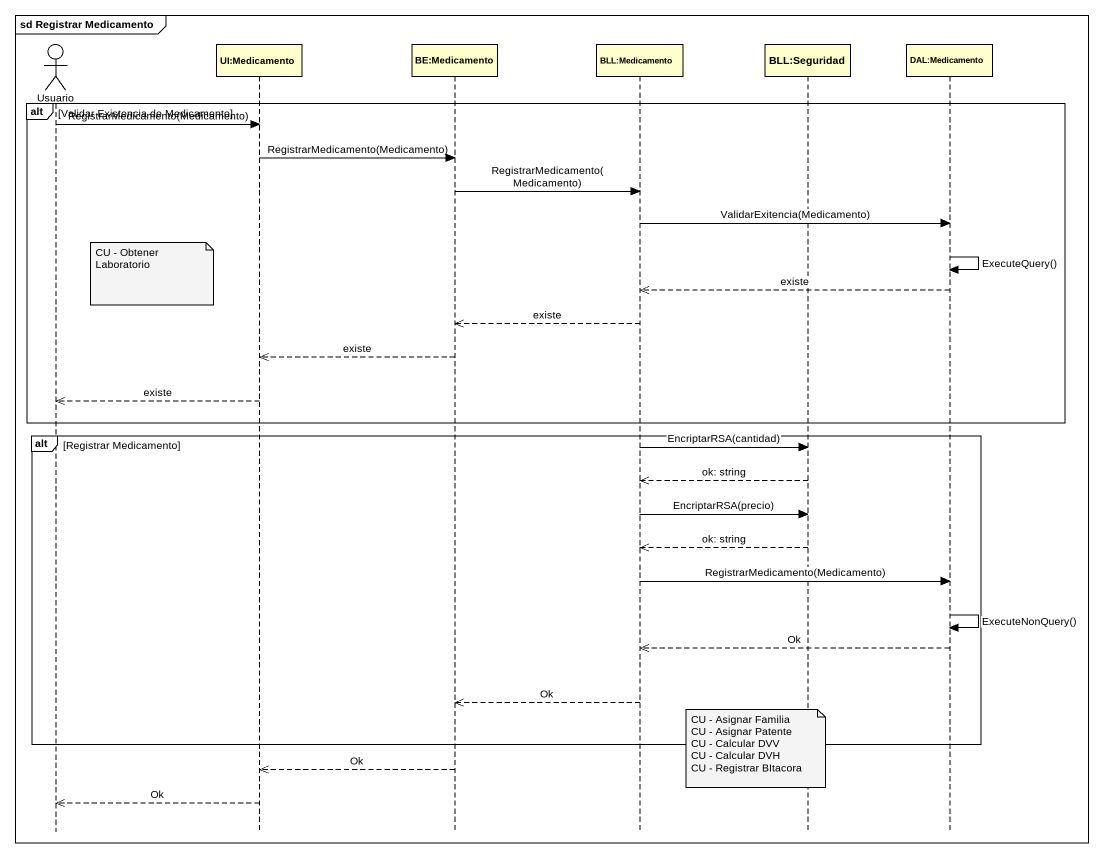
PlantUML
@startuml
mainframe sd Registrar Medicamento
hide footbox
actor Usuario
participant "UI:Medicamento" as UI_Medicamento
participant "BE:Medicamento" as BE_Medicamento
participant "BLL:Medicamento" as BLL_Medicamento
participant "BLL:Seguridad" as BLL_Seguridad
participant "DAL:Medicamento" as DAL_Medicamento

alt Validar Existencia de Medicamento
  Usuario -> UI_Medicamento : RegistrarMedicamento(Medicamento)
  UI_Medicamento -> BE_Medicamento : RegistrarMedicamento(Medicamento)
  BE_Medicamento -> BLL_Medicamento : RegistrarMedicamento(Medicamento)
  BLL_Medicamento -> DAL_Medicamento : ValidarExitencia(Medicamento)
  DAL_Medicamento -> DAL_Medicamento : ExecuteQuery()
  note right of Usuario : CU - Obtener Laboratorio
  DAL_Medicamento -->> BLL_Medicamento : existe
  BLL_Medicamento -->> BE_Medicamento : existe
  BE_Medicamento -->> UI_Medicamento : existe
  UI_Medicamento -->> Usuario : existe
end
alt Registrar Medicamento
  BLL_Medicamento -> BLL_Seguridad : EncriptarRSA(cantidad)
  BLL_Seguridad -->> BLL_Medicamento : ok: string
  BLL_Medicamento -> BLL_Seguridad : EncriptarRSA(precio)
  BLL_Seguridad -->> BLL_Medicamento : ok: string
  BLL_Medicamento -> DAL_Medicamento : RegistrarMedicamento(Medicamento)
  DAL_Medicamento -> DAL_Medicamento : ExecuteNonQuery()
  DAL_Medicamento -->> BLL_Medicamento : Ok
  BLL_Medicamento -->> BE_Medicamento : Ok
end
note over BLL_Seguridad
  CU - Asignar Familia
  CU - Asignar Patente
  CU - Calcular DVV
  CU - Calcular DVH
  CU - Registrar BItacora
end note
BE_Medicamento -->> UI_Medicamento : Ok
UI_Medicamento -->> Usuario : Ok
@enduml
